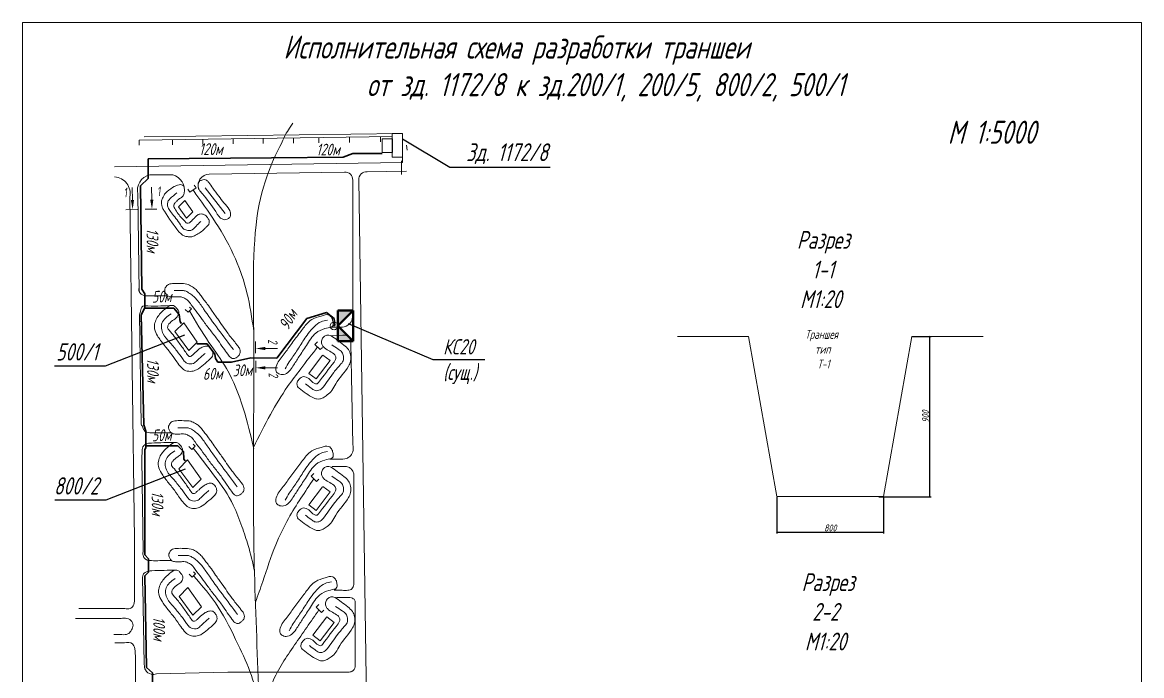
# Model space of a CAD drawing. Header units: millimetres. Extents: x 10081 to 14674, y 790 to 10644.
# Drawn here: x 13096 to 14065, y 8658 to 9224 of the extents above; entities that cross this region are included whole.
import ezdxf
from ezdxf import colors
from ezdxf.entities.mleader import LeaderData, LeaderLine
from ezdxf.enums import TextEntityAlignment as Align
from ezdxf.math import Vec2, Vec3

# ---------------------------------------------------------------- set-up
doc = ezdxf.new("R2010")
doc.units = ezdxf.units.MM
doc.layers.get('Defpoints').update_dxf_attribs({"color": 33})
for name, color, linetype, lineweight in [('Линия выноска', 137, 'Continuous', 20), ('Линия связи (Вновь)', 3, 'Continuous', 60), ('Размерная', 4, 'Continuous', 25), ('Рамка толстая', 7, 'Continuous', 60), ('Строительный', 251, 'Continuous', 13), ('ТаБлица', 253, 'Continuous', 25), ('текст', 7, 'Continuous', 25), ('Щиты пульты (Вновь)', 5, 'Continuous', 50), ('Элемент эл. схем', 7, 'Continuous', 35)]:
    doc.layers.add(name, color=color, linetype=linetype, lineweight=lineweight)
doc.layers.add('Текст.', color=51, linetype='Continuous')
doc.styles.add('Simplex', font='simplex.shx', dxfattribs={"width": 0.7, "oblique": 15})
doc.dimstyles.new('Simplex', dxfattribs={"dimtxt": 2.5, "dimasz": 2.5, "dimexe": 1.25, "dimexo": 0.625, "dimtad": 1, "dimtxsty": 'Simplex', "dimcen": 2.5, "dimclrt": 2, "dimadec": 0, "dimazin": 0, "dimtfac": 1, "dimtmove": 0, "dimatfit": 3, "dimfxl": 1, "dimarcsym": 0})

# ---------------------------------------------------------------- blocks, each defined once
blk = doc.blocks.new('_None')
blk = doc.blocks.new('_ArchTick')
at = {"color": 0, "linetype": 'ByBlock', "const_width": 0.15}
blk.add_lwpolyline([(-0.5, -0.5), (0.5, 0.5)], dxfattribs=at)
blk = doc.blocks.new('*D64')
at = {"layer": 'Defpoints', "color": 0, "lineweight": 40, "transparency": 16777216}
for p in [(13866.1, 8951.85), (13881.5, 8951.85), (13836.97, 8813.12)]:
    blk.add_point(p, dxfattribs=at)
at = {"layer": 'Размерная', "color": 0, "lineweight": -2, "transparency": 16777216}
for p, q in [((13866.73, 8951.85), (13882.75, 8951.85)), ((13881.5, 8813.12), (13881.5, 8951.85)), ((13837.6, 8813.12), (13882.75, 8813.12))]:
    blk.add_line(p, q, dxfattribs=at)
at = {"layer": 'Размерная', "color": 0, "lineweight": -2, "transparency": 16777216, "xscale": 1.5, "yscale": 1.5, "zscale": 1.5}
for p, rotation in [((13881.5, 8951.85), 90), ((13881.5, 8813.12), 270)]:
    blk.add_blockref('_ArchTick', p, dxfattribs=dict(at, rotation=rotation))
at = {"layer": 'Размерная', "color": 2, "lineweight": 20, "transparency": 16777216, "insert": (13877.88, 8882.49), "char_height": 2, "attachment_point": 5, "rotation": 90, "style": 'Simplex'}
blk.add_mtext('{\\H3x;\\C256;900}', dxfattribs=at)
blk = doc.blocks.new('*D65')
at = {"layer": 'Defpoints', "color": 0, "lineweight": 40, "transparency": 16777216}
for p in [(13749.26, 8813.25), (13841.66, 8813.25), (13841.66, 8782.5)]:
    blk.add_point(p, dxfattribs=at)
at = {"layer": 'Размерная', "color": 0, "lineweight": -2, "transparency": 16777216}
for p, q in [((13749.26, 8812.63), (13749.26, 8781.25)), ((13841.66, 8812.63), (13841.66, 8781.25)), ((13749.26, 8782.5), (13841.66, 8782.5))]:
    blk.add_line(p, q, dxfattribs=at)
at = {"layer": 'Размерная', "color": 0, "lineweight": -2, "transparency": 16777216, "xscale": 1.5, "yscale": 1.5, "zscale": 1.5, "rotation": 180}
blk.add_blockref('_ArchTick', (13749.26, 8782.5), dxfattribs=at)
at = {"layer": 'Размерная', "color": 0, "lineweight": -2, "transparency": 16777216, "xscale": 1.5, "yscale": 1.5, "zscale": 1.5}
blk.add_blockref('_ArchTick', (13841.66, 8782.5), dxfattribs=at)
at = {"layer": 'Размерная', "color": 2, "lineweight": 20, "transparency": 16777216, "insert": (13795.46, 8786.13), "char_height": 2, "attachment_point": 5, "style": 'Simplex'}
blk.add_mtext('{\\H3x;\\C256;800}', dxfattribs=at)
blk = doc.blocks.new('A$C4BB167BF')
at = {"layer": 'Щиты пульты (Вновь)', "true_color": 0xc7c8ca}
h = blk.add_hatch(color=9, dxfattribs=at)
h.paths.add_polyline_path([(0, 3), (0, 0), (3, 3)])
h.paths.add_polyline_path([(6, 3), (3, 3), (6, 0)])
at = {"layer": 'Щиты пульты (Вновь)', "color": 252, "true_color": 0x939598}
for p, q in [((0, 3), (0, 0)), ((6, 3), (0, 3)), ((0, 0), (3, 3)), ((3, 3), (6, 0)), ((6, 0), (6, 3)), ((0, 0), (6, 0))]:
    blk.add_line(p, q, dxfattribs=at)

msp = doc.modelspace()

# ---------------------------------------------------------------- linework, layer by layer
at = {"color": 18, "lineweight": 20, "true_color": 0x000000}
for points in [[(13416.4578, 9127.49833), (13425.34661, 9127.49833), (13425.34661, 9107.13837), (13416.4578, 9107.13837)], [(13407.63131, 9122.88998), (13416.47599, 9122.88998), (13416.47599, 9111.21938), (13407.63131, 9111.21938)]]:
    msp.add_lwpolyline(points, close=True, dxfattribs=at)
at = {"layer": 'Линия связи (Вновь)', "color": 18, "lineweight": 35, "true_color": 0x000000}
for p, q in [((13205.24963, 9105.46093), (13311.79189, 9106.37875)), ((13205.25509, 9088.68701), (13205.24963, 9105.46093)), ((13311.79189, 9106.37875), (13373.81434, 9106.94414)), ((13373.81434, 9106.94414), (13382.40669, 9110.28175)), ((13382.40669, 9110.28175), (13407.5461, 9110.24787)), ((13198.61262, 9082.23336), (13205.25509, 9088.68701)), ((13199.5937, 8992.77456), (13198.61262, 9082.23336)), ((13202.28476, 8988.65811), (13199.5937, 8992.77456)), ((13202.28476, 8976.58084), (13202.28476, 8988.65811)), ((13198.98185, 8970.51328), (13202.28476, 8976.58084)), ((13201.31675, 8875.23467), (13198.98185, 8970.51328)), ((13203.10213, 8869.98942), (13201.31675, 8875.23467)), ((13203.02091, 8855.4384), (13203.10213, 8869.98942)), ((13202.15358, 8853.90468), (13203.02091, 8855.4384)), ((13202.15358, 8762.81299), (13202.15358, 8853.90468)), ((13205.53847, 8759.38898), (13202.15358, 8762.81299)), ((13205.53847, 8747.87171), (13205.53847, 8759.38898)), ((13202.39752, 8744.77485), (13205.53847, 8747.87171)), ((13203.66764, 8665.46621), (13202.39752, 8744.77485)), ((13208.87828, 8660.59317), (13203.66764, 8665.46621)), ((13208.87828, 8652.23112), (13208.87828, 8660.59317))]:
    msp.add_line(p, q, dxfattribs=at)
at = {"layer": 'Рамка толстая', "color": 18, "lineweight": 20, "true_color": 0x000000}
for p, q in [((13096.2936, 9223.69819), (14064.9186, 9223.69819)), ((13096.2936, 9223.69819), (13096.2936, 7890.57319)), ((14064.9186, 9223.69819), (14064.9186, 7890.57319))]:
    msp.add_line(p, q, dxfattribs=at)
at = {"layer": 'Строительный', "color": 18, "lineweight": 20, "true_color": 0x000000}
for p, q in [((13416.4578, 9124.79709), (13197.28758, 9121.72151)), ((13425.34661, 9127.49833), (13201.67653, 9124.53021)), ((13406.25399, 9124.6539), (13406.25399, 9120.2439)), ((13197.41133, 9121.72325), (13197.41133, 9117.31325)), ((13226.32867, 9122.12904), (13226.32867, 9117.71904)), ((13252.46014, 9122.49574), (13252.46014, 9118.08574)), ((13278.59161, 9122.86244), (13278.59161, 9118.45244)), ((13304.72308, 9123.22913), (13304.72308, 9118.81913)), ((13330.85455, 9123.59583), (13330.85455, 9119.18583)), ((13352.72393, 9123.90272), (13352.72393, 9119.49272)), ((13379.27662, 9124.27533), (13379.27662, 9119.86533)), ((13429.39256, 9113.16411), (13428.80559, 9117.53487)), ((13425.34661, 9107.13837), (13425.34661, 9102.44326)), ((13425.34661, 9102.44326), (13175.97305, 9098.62041)), ((13424.53077, 9092.17944), (13424.53077, 9103.95609)), ((13226.3562, 9091.7509), (13206.5262, 9091.7509)), ((13374.95001, 9094.11141), (13258.07902, 9092.38231)), ((13382.18209, 8971.72081), (13382.18209, 9087.11845)), ((13387.42577, 9087.32304), (13401.7724, 8118.43402)), ((13428.75957, 9094.87959), (13394.65784, 9094.31599)), ((13241.31277, 9076.75717), (13239.50767, 9079.33583)), ((13246.64237, 9080.48798), (13241.31277, 9076.75717)), ((13245.08772, 9082.70885), (13246.64237, 9080.48798)), ((13254.35532, 9080.51345), (13271.6483, 9058.25094)), ((13189.38105, 9072.73067), (13193.25603, 8776.01443)), ((13197.4219, 8990.85227), (13196.18183, 9074.99545)), ((13237.0166, 9069.57865), (13231.35805, 9063.92009)), ((13243.71192, 9059.70397), (13237.0166, 9069.57865)), ((13231.35805, 9063.92009), (13238.29233, 9054.28438)), ((13238.29233, 9054.28438), (13243.71192, 9059.70397)), ((13199.11653, 8875.86574), (13197.72002, 8970.6238)), ((13237.1366, 8975.30599), (13239.64219, 8972.8004)), ((13239.64219, 8972.8004), (13242.53468, 8975.69289)), ((13242.53468, 8975.69289), (13240.89788, 8977.32969)), ((13235.94688, 8963.73059), (13228.28482, 8956.06853)), ((13247.66926, 8947.03229), (13235.94688, 8963.73059)), ((13228.28482, 8956.06853), (13240.38485, 8939.74788)), ((13373.7016, 8953.00976), (13363.45652, 8952.53654)), ((13240.38485, 8939.74788), (13247.66926, 8947.03229)), ((13349.4345, 8945.02284), (13351.63274, 8947.27576)), ((13354.09085, 8940.4795), (13349.4345, 8945.02284)), ((13355.98408, 8942.41982), (13354.09085, 8940.4795)), ((13382.28923, 8858.37069), (13380.67994, 8945.90874)), ((13240.42121, 8856.61774), (13242.9268, 8854.11215)), ((13242.9268, 8854.11215), (13245.81929, 8857.00464)), ((13245.81929, 8857.00464), (13244.18249, 8858.64144)), ((13200.7455, 8765.33402), (13199.56051, 8845.73981)), ((13239.23149, 8845.04234), (13231.56943, 8837.38028)), ((13250.95387, 8828.34404), (13239.23149, 8845.04234)), ((13231.56943, 8837.38028), (13243.66946, 8821.05963)), ((13243.66946, 8821.05963), (13250.95387, 8828.34404)), ((13346.29188, 8830.98275), (13348.49012, 8833.23566)), ((13350.94822, 8826.43941), (13346.29188, 8830.98275)), ((13352.84145, 8828.37973), (13350.94822, 8826.43941)), ((13383.05353, 8741.60937), (13383.05353, 8828.97374)), ((13193.25603, 8776.01443), (13193.25603, 8729.66919)), ((13246.09141, 8746.45292), (13244.45461, 8748.08972)), ((13240.69333, 8746.06601), (13243.19892, 8743.56043)), ((13243.19892, 8743.56043), (13246.09141, 8746.45292)), ((13200.43001, 8735.19689), (13201.69416, 8668.00539)), ((13239.50361, 8734.49062), (13231.84155, 8726.82856)), ((13251.22599, 8717.79232), (13239.50361, 8734.49062)), ((13231.84155, 8726.82856), (13243.94158, 8710.50791)), ((13243.94158, 8710.50791), (13251.22599, 8717.79232)), ((13350.64076, 8717.53394), (13352.839, 8719.78685)), ((13384.2834, 8669.41493), (13384.2834, 8719.05207)), ((13185.06284, 8716.28919), (13145.16228, 8716.28919)), ((13355.2971, 8712.99059), (13350.64076, 8717.53394)), ((13357.19034, 8714.93092), (13355.2971, 8712.99059)), ((13142.36996, 8707.83915), (13181.84757, 8707.83915)), ((13274.23441, 8661.29307), (13212.28805, 8659.75664)), ((13360.58755, 8661.29307), (13274.23441, 8661.29307))]:
    msp.add_line(p, q, dxfattribs=at)
for points in [[(13356.12049, 8935.52165), (13344.16778, 8919.82339), (13350.42323, 8915.06047), (13362.55829, 8930.99822), (13356.30284, 8935.76114)], [(13356.12049, 8821.78578), (13344.16778, 8806.08751), (13350.42323, 8801.3246), (13362.55829, 8817.26235), (13356.30284, 8822.02527)], [(13359.74908, 8709.16558), (13347.61403, 8693.22782), (13353.86948, 8688.4649), (13366.00453, 8704.40266), (13359.74908, 8709.16558)]]:
    msp.add_lwpolyline(points, dxfattribs=at)
for centre, radius, start, end in [((13175.08736, 9075.52899), 14.56504, 348.92312265, 85.86922356), ((13209.78737, 9078.16665), 13.97022, 103.49952732, 193.12034259), ((13222.72645, 9078.37495), 13.85969, 348.95296455, 74.81764387), ((13258.20404, 9082.49356), 9.88954, 90.72433398, 202.13249375), ((13375.60919, 9087.55696), 6.58751, 356.18317171, 95.74288416), ((13393.99867, 9087.76155), 6.58751, 84.25711584, 183.81682829)]:
    msp.add_arc(centre, radius, start, end, dxfattribs=at)
msp.add_open_spline([(13330.33911, 9136.49693), (13320.95207, 9122.31723), (13330.33911, 9136.49693), (13294.03973, 9070.71272), (13297.82172, 8937.83537), (13294.03411, 8765.6556), (13305.99579, 8567.60499), (13304.08163, 8373.77189), (13301.94888, 8239.83702), (13305.53541, 8152.87513), (13310.07838, 8125.9931), (13310.07838, 8125.9931), (13310.07838, 8125.9931), (13310.07838, 8125.9931), (13310.07838, 8125.9931), (13310.07838, 8125.9931), (13310.07838, 8125.9931), (13310.07838, 8125.9931), (13310.07838, 8125.9931)], degree=3, knots=[0, 0, 0, 0, 25.836333109, 49.871244762, 76.873917157, 116.334767859, 166.936096042, 211.721259242, 248.246118291, 257.850777941, 271.152471293, 282.284588503, 290.662390358, 305.749777897, 312.760031631, 324.633986925, 330.142951601, 332.123990533, 332.123990533, 332.123990533, 332.123990533], dxfattribs=at)
for points in [[(13252.21298, 9075.4124), (13263.63284, 9059.90968), (13269.65117, 9053.2408), (13273.44708, 9053.2408), (13275.74852, 9054.94287), (13276.40609, 9057.86922), (13275.33008, 9061.63167), (13270.72352, 9067.41456), (13266.23835, 9073.2475), (13261.12431, 9080.2189), (13257.53244, 9085.16175), (13255.68028, 9087.01391), (13253.5572, 9087.61033), (13251.61441, 9087.19228), (13249.43252, 9086.05758), (13248.3145, 9082.49356), (13249.37352, 9078.93597), (13252.21298, 9075.4124)], [(13236.32933, 9075.71923), (13234.83523, 9072.91874), (13231.35112, 9070.49986), (13229.92904, 9069.07777), (13228.12877, 9067.27751), (13227.28455, 9065.4187), (13228.12877, 9062.70484), (13231.13174, 9058.06475), (13234.18571, 9054.2467), (13236.63523, 9051.79718), (13238.52388, 9049.90853), (13239.85477, 9049.90853), (13241.62637, 9050.82488), (13242.57064, 9051.76916), (13243.83972, 9053.03824), (13245.10874, 9054.30725), (13247.29276, 9056.49128), (13249.8697, 9057.81942), (13252.07869, 9057.81942), (13254.49985, 9056.84256), (13255.97563, 9055.36678), (13257.51154, 9052.94877), (13257.98106, 9051.23786), (13257.51154, 9048.642), (13255.94737, 9047.07783), (13253.85189, 9044.98235), (13246.10932, 9039.41938), (13242.86142, 9038.18044), (13239.84973, 9038.18044), (13236.8866, 9038.64312), (13234.36126, 9039.96664), (13231.79577, 9042.53213), (13219.19992, 9060.29484), (13217.59392, 9063.11042), (13216.8837, 9065.62764), (13216.75759, 9069.17756), (13217.99616, 9072.31495), (13219.3482, 9074.88082), (13221.68417, 9077.21679), (13227.78637, 9081.67898), (13230.56158, 9082.88286), (13233.22724, 9083.23711), (13234.94348, 9082.88286), (13236.19918, 9081.62716)], [(13229.98711, 9076.22292), (13224.02274, 9070.91506), (13222.26324, 9068.47807), (13221.87285, 9065.60161), (13222.70312, 9062.72516), (13225.22232, 9058.98872), (13229.10121, 9054.03483), (13233.14662, 9048.42646), (13236.14576, 9044.71104), (13239.46482, 9043.67232), (13242.02408, 9043.67232), (13246.62277, 9047.26789), (13250.66161, 9051.34287)], [(13243.97757, 9078.62258), (13263.53549, 9050.51322), (13280.69156, 9018.9759), (13290.65254, 8989.75589), (13296.48562, 8956.84737)], [(13221.9797, 8987.05844), (13211.73072, 8987.05844), (13204.38738, 8987.05844), (13199.73855, 8988.05276), (13197.929, 8989.8623), (13197.18878, 8991.67), (13197.36702, 8994.57662)], [(13282.64538, 8943.75262), (13284.48741, 8940.92265), (13284.86936, 8938.71423), (13283.88937, 8935.802), (13282.06579, 8933.97841), (13278.94205, 8932.64711), (13276.59119, 8933.54462), (13274.0567, 8936.54066), (13270.09182, 8941.90396), (13265.66286, 8948.47333), (13259.26942, 8956.76296), (13253.22821, 8964.73814), (13247.95937, 8972.00875), (13242.41079, 8979.28194), (13239.52686, 8983.04221), (13236.6146, 8984.93514), (13233.59694, 8986.09193), (13229.19997, 8986.09193), (13225.37544, 8986.09193), (13222.00779, 8987.03824), (13220.28591, 8989.2254), (13219.44619, 8991.79219), (13219.98734, 8993.8319), (13221.8076, 8996.36311), (13226.26366, 8997.64582), (13232.59216, 8997.64582), (13238.69841, 8997.10664), (13242.8063, 8995.1898), (13245.80726, 8993.08867), (13248.57405, 8990.04171), (13251.03876, 8986.93678), (13253.42319, 8983.61788), (13256.3044, 8979.91744), (13259.94818, 8974.61209), (13265.37824, 8967.01064), (13274.26738, 8954.34149), (13280.83239, 8946.0728), (13282.64538, 8943.75262)], [(13278.95329, 8940.48789), (13253.04282, 8975.79395), (13247.11835, 8983.84865), (13243.83784, 8987.12916), (13240.11676, 8989.75065), (13237.15431, 8991.26802), (13234.21002, 8991.54492), (13227.51199, 8991.54492)], [(13225.89253, 8978.7747), (13204.77349, 8978.28981), (13199.55578, 8977.21573), (13198.94198, 8974.92288), (13197.72002, 8970.6238), (13197.811, 8964.45069)], [(13222.26505, 8977.63556), (13215.03674, 8971.04544), (13212.37534, 8967.10212), (13210.74132, 8962.46074), (13210.74132, 8958.3504), (13213.30426, 8952.34881), (13218.6634, 8944.83996), (13224.56239, 8937.43551), (13229.85398, 8929.96244), (13233.89443, 8924.95974), (13237.80329, 8922.23893), (13242.9051, 8921.75617), (13247.03823, 8922.97252), (13252.91197, 8927.26827), (13258.94229, 8932.52723), (13261.09104, 8935.83004), (13261.09104, 8938.26276), (13260.0017, 8940.66348), (13257.43337, 8943.2318), (13253.84492, 8943.2318), (13250.22442, 8941.58788), (13245.85923, 8937.93819), (13243.98832, 8936.22765), (13241.83142, 8934.62325), (13240.60028, 8934.62325), (13239.01802, 8936.20551), (13233.70124, 8943.79493), (13227.76844, 8951.90117), (13223.33412, 8957.16743), (13222.05685, 8958.9928), (13222.05685, 8960.50258), (13223.13252, 8962.75092), (13227.4067, 8966.36272), (13230.37548, 8968.96007), (13231.37257, 8970.90255), (13231.37257, 8973.89642), (13229.70245, 8976.31207), (13227.81166, 8978.20287), (13224.91086, 8978.71652), (13222.89176, 8977.99431), (13222.26505, 8977.63556)], [(13225.00783, 8971.49927), (13220.11788, 8967.81101), (13217.07319, 8963.44203), (13216.6522, 8958.97729), (13218.20691, 8954.01419), (13223.4437, 8947.29973), (13229.97837, 8939.31435), (13234.80433, 8932.77321), (13237.06934, 8929.85624), (13239.08109, 8928.55874), (13241.70402, 8928.12623), (13244.25055, 8928.45697), (13247.46325, 8931.00302), (13254.47113, 8937.16539)], [(13240.81247, 8973.97068), (13257.76084, 8946.75799), (13272.89331, 8924.08076), (13287.4536, 8889.78493), (13296.53307, 8854.7108)], [(13363.70318, 8959.86709), (13358.14833, 8958.63057), (13350.33004, 8954.84346), (13342.14327, 8944.03981), (13335.5821, 8934.22722), (13330.4884, 8926.20147), (13322.31265, 8918.91541), (13318.12084, 8919.55522), (13315.96386, 8921.7122), (13315.96386, 8925.95832), (13322.11314, 8935.60097), (13328.54629, 8944.72512), (13335.65221, 8953.98619), (13342.02487, 8962.2514), (13346.7211, 8966.4597), (13354.81363, 8969.54242), (13361.39245, 8970.41489), (13364.24386, 8967.56347), (13365.11851, 8964.36578), (13365.11851, 8961.34121), (13363.70318, 8959.86709)], [(13382.18209, 8971.72081), (13381.33456, 8965.78798), (13377.91306, 8961.51896), (13371.63084, 8959.86709), (13363.70318, 8959.86709)], [(13360.42009, 8965.98718), (13354.77232, 8964.65511), (13349.05442, 8960.48059), (13343.6402, 8954.31862), (13339.90156, 8948.92), (13333.59938, 8939.19852), (13327.31275, 8929.9862), (13323.59297, 8923.75895)], [(13363.45652, 8952.53654), (13359.78694, 8953.00976), (13357.15108, 8951.55951), (13355.40669, 8948.7722), (13355.40669, 8945.24448), (13356.79922, 8942.85953), (13365.8507, 8936.79779), (13367.38414, 8934.75413), (13367.38414, 8932.03717), (13366.02438, 8929.70338), (13352.50001, 8911.96638), (13351.496, 8910.96237), (13349.86577, 8910.96237), (13346.04993, 8913.79444), (13341.85871, 8916.71642), (13339.85973, 8917.17729), (13337.43023, 8916.40918), (13334.9014, 8913.88036), (13333.88538, 8911.02416), (13334.40817, 8908.56623), (13335.82215, 8907.15224), (13348.13068, 8898.80714), (13350.89326, 8897.78316), (13353.58821, 8897.78316), (13356.54188, 8898.7955), (13360.20702, 8901.2079), (13364.069, 8905.06989), (13367.55424, 8910.96172), (13378.52327, 8926.11795), (13380.32659, 8930.51163), (13380.22754, 8935.89987), (13378.47031, 8940.43225), (13374.51009, 8944.39248), (13368.80703, 8948.73934), (13363.45652, 8952.53654)], [(13380.67994, 8945.90874), (13379.89775, 8949.47885), (13377.47824, 8952.38084), (13373.7016, 8953.00976)], [(13296.28575, 8855.77128), (13311.07435, 8884.44762), (13325.82536, 8908.46256), (13337.13834, 8923.84723), (13351.76268, 8942.75117)], [(13363.95915, 8944.74655), (13369.61121, 8940.94906), (13372.88345, 8938.24127), (13374.17252, 8934.74098), (13374.17252, 8931.68712), (13371.95976, 8928.02172), (13365.77686, 8920.77405), (13356.53438, 8908.01554), (13352.92436, 8905.23785), (13349.19261, 8905.23785), (13346.24516, 8907.11155), (13341.25396, 8910.83977)], [(13225.26431, 8868.37018), (13215.01532, 8868.37018), (13207.67199, 8868.37018), (13203.02315, 8869.36451), (13201.21361, 8871.17405), (13200.47338, 8872.98175), (13199.11653, 8875.86574)], [(13285.92998, 8825.06437), (13287.77202, 8822.2344), (13288.15396, 8820.02598), (13287.17398, 8817.11375), (13285.35039, 8815.29016), (13282.22666, 8813.95886), (13279.87579, 8814.85637), (13277.3413, 8817.85241), (13273.37643, 8823.21571), (13268.94747, 8829.78508), (13262.55402, 8838.07471), (13256.51282, 8846.04989), (13251.24398, 8853.32049), (13245.6954, 8860.59368), (13242.81147, 8864.35396), (13239.89921, 8866.24688), (13236.88154, 8867.40368), (13232.48458, 8867.40368), (13228.66005, 8867.40368), (13225.29239, 8868.34999), (13223.57052, 8870.53715), (13222.73079, 8873.10394), (13223.27195, 8875.14365), (13225.09221, 8877.67486), (13229.54827, 8878.95757), (13235.87676, 8878.95757), (13241.98302, 8878.41839), (13246.0909, 8876.50155), (13249.09187, 8874.40042), (13251.85866, 8871.35346), (13254.32337, 8868.24853), (13256.7078, 8864.92963), (13259.58901, 8861.22919), (13263.23278, 8855.92384), (13268.66285, 8848.32238), (13277.55199, 8835.65324), (13284.117, 8827.38455), (13285.92998, 8825.06437)], [(13282.2379, 8821.79964), (13256.32743, 8857.1057), (13250.40295, 8865.16039), (13247.12244, 8868.4409), (13243.40137, 8871.0624), (13240.43892, 8872.57977), (13237.49462, 8872.85667), (13230.7966, 8872.85667)], [(13229.17714, 8860.08645), (13208.05809, 8859.60156), (13202.84039, 8858.52748), (13200.54754, 8856.23463), (13199.87853, 8851.91895), (13199.56051, 8845.73981)], [(13225.54966, 8858.94731), (13218.32134, 8852.35719), (13215.65995, 8848.41387), (13214.02592, 8843.77249), (13214.02592, 8839.66215), (13216.58887, 8833.66056), (13221.94801, 8826.15171), (13227.847, 8818.74726), (13233.13859, 8811.27419), (13237.17904, 8806.27149), (13241.08789, 8803.55068), (13246.1897, 8803.06792), (13250.32284, 8804.28427), (13256.19658, 8808.58001), (13262.2269, 8813.83898), (13264.37565, 8817.14179), (13264.37565, 8819.57451), (13263.2863, 8821.97523), (13260.71798, 8824.54355), (13257.12953, 8824.54355), (13253.50902, 8822.89963), (13249.14383, 8819.24994), (13247.27292, 8817.5394), (13245.11602, 8815.935), (13243.88489, 8815.935), (13242.30263, 8817.51726), (13236.98585, 8825.10668), (13231.05305, 8833.21292), (13226.61873, 8838.47917), (13225.34146, 8840.30455), (13225.34146, 8841.81433), (13226.41712, 8844.06267), (13230.69131, 8847.67447), (13233.66009, 8850.27182), (13234.65718, 8852.2143), (13234.65718, 8855.20817), (13232.98706, 8857.62382), (13231.09626, 8859.51462), (13228.19547, 8860.02826), (13226.17637, 8859.30606), (13225.54966, 8858.94731)], [(13244.09708, 8855.28243), (13262.66039, 8831.03028), (13278.85356, 8805.78046), (13286.23128, 8787.2347), (13291.71634, 8770.98909), (13297.17003, 8748.61371)], [(13363.70318, 8846.13122), (13358.14833, 8844.8947), (13350.33004, 8841.10759), (13342.14327, 8830.30394), (13335.5821, 8820.49135), (13330.4884, 8812.4656), (13322.31265, 8805.17954), (13318.12084, 8805.81935), (13315.96386, 8807.97633), (13315.96386, 8812.22245), (13322.11314, 8821.8651), (13328.54629, 8830.98925), (13335.65221, 8840.25032), (13342.02487, 8848.51553), (13346.7211, 8852.72383), (13354.81363, 8855.80655), (13361.39245, 8856.67902), (13364.24386, 8853.8276), (13365.11851, 8850.6299), (13365.11851, 8847.60534), (13363.70318, 8846.13122)], [(13382.28923, 8858.37069), (13382.28923, 8851.96686), (13379.55206, 8847.95732), (13376.96435, 8846.2851), (13370.1876, 8845.53354), (13362.23045, 8845.53354)], [(13228.29244, 8852.81102), (13223.40249, 8849.12276), (13220.3578, 8844.75378), (13219.93681, 8840.28904), (13221.49152, 8835.32594), (13226.72831, 8828.61148), (13233.26298, 8820.6261), (13238.08893, 8814.08496), (13240.35395, 8811.16799), (13242.3657, 8809.87048), (13244.98863, 8809.43798), (13247.53516, 8809.76872), (13250.74786, 8812.31477), (13257.75574, 8818.47714)], [(13360.42009, 8852.25131), (13354.77232, 8850.91924), (13349.05442, 8846.74471), (13343.6402, 8840.58275), (13339.90156, 8835.18413), (13333.59938, 8825.46265), (13327.31275, 8816.25033), (13323.59297, 8810.02308)], [(13363.45652, 8838.80066), (13359.78694, 8839.27389), (13357.15108, 8837.82364), (13355.40669, 8835.03633), (13355.40669, 8831.5086), (13356.79922, 8829.12366), (13365.8507, 8823.06192), (13367.38414, 8821.01825), (13367.38414, 8818.30129), (13366.02438, 8815.96751), (13352.50001, 8798.23051), (13351.496, 8797.2265), (13349.86577, 8797.2265), (13346.04993, 8800.05856), (13341.85871, 8802.98055), (13339.85973, 8803.44141), (13337.43023, 8802.67331), (13334.9014, 8800.14448), (13333.88538, 8797.28828), (13334.40817, 8794.83036), (13335.82215, 8793.41637), (13348.13068, 8785.07127), (13350.89326, 8784.04729), (13353.58821, 8784.04729), (13356.54188, 8785.05963), (13360.20702, 8787.47203), (13364.069, 8791.33402), (13367.55424, 8797.22585), (13378.52327, 8812.38208), (13380.32659, 8816.77576), (13380.22754, 8822.164), (13378.47031, 8826.69638), (13374.51009, 8830.6566), (13368.80703, 8835.00347), (13363.45652, 8838.80066)], [(13383.05353, 8828.97374), (13383.05353, 8832.86088), (13381.75598, 8836.04749), (13379.40827, 8838.39521), (13375.84067, 8839.34998), (13372.59305, 8839.34998), (13364.53198, 8839.34998)], [(13348.62005, 8828.71108), (13326.6404, 8794.43635), (13315.49715, 8771.5075), (13304.2608, 8739.65778), (13297.96513, 8721.87022)], [(13363.95915, 8831.01068), (13369.61121, 8827.21319), (13372.88345, 8824.5054), (13374.17252, 8821.0051), (13374.17252, 8817.95125), (13371.95976, 8814.28585), (13365.77686, 8807.03818), (13356.53438, 8794.27967), (13352.92436, 8791.50198), (13349.19261, 8791.50198), (13346.24516, 8793.37568), (13341.25396, 8797.10389)], [(13286.20211, 8714.51265), (13288.04414, 8711.68268), (13288.42608, 8709.47426), (13287.4461, 8706.56202), (13285.62251, 8704.73844), (13282.49878, 8703.40714), (13280.14792, 8704.30465), (13277.61342, 8707.30068), (13273.64855, 8712.66398), (13269.21959, 8719.23336), (13262.82614, 8727.52298), (13256.78494, 8735.49817), (13251.5161, 8742.76877), (13245.96752, 8750.04196), (13243.08359, 8753.80223), (13240.17133, 8755.69516), (13237.15366, 8756.85195), (13232.7567, 8756.85195), (13228.93217, 8756.85195), (13225.56451, 8757.79826), (13223.84264, 8759.98543), (13223.00291, 8762.55222), (13223.54407, 8764.59193), (13225.36433, 8767.12314), (13229.82039, 8768.40585), (13236.14888, 8768.40585), (13242.25514, 8767.86667), (13246.36302, 8765.94983), (13249.36399, 8763.8487), (13252.13078, 8760.80174), (13254.59549, 8757.6968), (13256.97992, 8754.3779), (13259.86113, 8750.67746), (13263.50491, 8745.37212), (13268.93497, 8737.77066), (13277.82411, 8725.10152), (13284.38912, 8716.83283), (13286.20211, 8714.51265)], [(13225.53643, 8757.81846), (13215.28744, 8757.81846), (13207.94411, 8757.81846), (13203.29527, 8758.81278), (13201.48573, 8760.62233), (13200.7455, 8762.43003), (13200.7455, 8765.33402)], [(13282.51002, 8711.24792), (13256.59955, 8746.55397), (13250.67507, 8754.60867), (13247.39456, 8757.88918), (13243.67349, 8760.51067), (13240.71104, 8762.02805), (13237.76674, 8762.30495), (13231.06872, 8762.30495)], [(13229.44926, 8749.53473), (13208.33021, 8749.04984), (13203.11251, 8747.97575), (13200.81966, 8745.6829), (13200.15065, 8741.36723), (13200.43001, 8735.19689)], [(13225.82178, 8748.39559), (13218.59346, 8741.80547), (13215.93207, 8737.86215), (13214.29805, 8733.22077), (13214.29805, 8729.11043), (13216.86099, 8723.10883), (13222.22013, 8715.59999), (13228.11912, 8708.19554), (13233.41071, 8700.72247), (13237.45116, 8695.71977), (13241.36001, 8692.99895), (13246.46183, 8692.51619), (13250.59496, 8693.73255), (13256.4687, 8698.02829), (13262.49902, 8703.28726), (13264.64777, 8706.59006), (13264.64777, 8709.02278), (13263.55842, 8711.4235), (13260.9901, 8713.99183), (13257.40165, 8713.99183), (13253.78114, 8712.3479), (13249.41595, 8708.69821), (13247.54504, 8706.98768), (13245.38814, 8705.38327), (13244.15701, 8705.38327), (13242.57475, 8706.96554), (13237.25797, 8714.55495), (13231.32517, 8722.6612), (13226.89085, 8727.92745), (13225.61358, 8729.75283), (13225.61358, 8731.26261), (13226.68924, 8733.51094), (13230.96343, 8737.12275), (13233.93221, 8739.72009), (13234.9293, 8741.66258), (13234.9293, 8744.65644), (13233.25918, 8747.0721), (13231.36838, 8748.9629), (13228.46759, 8749.47654), (13226.44849, 8748.75433), (13225.82178, 8748.39559)], [(13228.56456, 8742.2593), (13223.67461, 8738.57103), (13220.62992, 8734.20206), (13220.20893, 8729.73732), (13221.76364, 8724.77422), (13227.00043, 8718.05976), (13233.5351, 8710.07438), (13238.36105, 8703.53324), (13240.62607, 8700.61626), (13242.63782, 8699.31876), (13245.26075, 8698.88626), (13247.80728, 8699.217), (13251.01998, 8701.76305), (13258.02786, 8707.92542)], [(13244.29705, 8744.81397), (13265.75544, 8717.69349), (13282.81874, 8685.4072), (13294.46421, 8658.45824), (13301.36853, 8632.37092)], [(13367.14943, 8733.27152), (13361.59457, 8732.035), (13353.77628, 8728.2479), (13345.58952, 8717.44424), (13339.02834, 8707.63166), (13333.93464, 8699.60591), (13325.75889, 8692.31985), (13321.56708, 8692.95966), (13319.4101, 8695.11664), (13319.4101, 8699.36276), (13325.55938, 8709.00541), (13331.99253, 8718.12956), (13339.09845, 8727.39063), (13345.47112, 8735.65584), (13350.16735, 8739.86413), (13358.25987, 8742.94686), (13364.83869, 8743.81933), (13367.69011, 8740.96791), (13368.56475, 8737.77021), (13368.56475, 8734.74565), (13367.14943, 8733.27152)], [(13363.86633, 8739.39162), (13358.21857, 8738.05955), (13352.50066, 8733.88502), (13347.08644, 8727.72306), (13343.3478, 8722.32443), (13337.04562, 8712.60296), (13330.75899, 8703.39064), (13327.03922, 8697.16339)], [(13383.05353, 8741.60937), (13383.05353, 8737.05584), (13381.44652, 8733.52185), (13377.90917, 8732.15152), (13373.07239, 8732.15152), (13366.12127, 8732.15152)], [(13193.25603, 8729.66919), (13193.25603, 8724.12069), (13192.21523, 8718.62622), (13189.4299, 8716.42444), (13185.06284, 8716.28919)], [(13366.90276, 8725.94097), (13363.23319, 8726.4142), (13360.59732, 8724.96395), (13358.85293, 8722.17664), (13358.85293, 8718.64891), (13360.24546, 8716.26397), (13369.29695, 8710.20223), (13370.83038, 8708.15856), (13370.83038, 8705.4416), (13369.47062, 8703.10781), (13355.94625, 8685.37082), (13354.94224, 8684.36681), (13353.31201, 8684.36681), (13349.49617, 8687.19887), (13345.30495, 8690.12086), (13343.30598, 8690.58172), (13340.87647, 8689.81362), (13338.34764, 8687.28479), (13337.33162, 8684.42859), (13337.85441, 8681.97066), (13339.26839, 8680.55668), (13351.57692, 8672.21158), (13354.3395, 8671.1876), (13357.03446, 8671.1876), (13359.98812, 8672.19994), (13363.65326, 8674.61234), (13367.51524, 8678.47433), (13371.00048, 8684.36616), (13381.96951, 8699.52239), (13383.77284, 8703.91607), (13383.67378, 8709.30431), (13381.91655, 8713.83669), (13377.95633, 8717.79691), (13372.25327, 8722.14378), (13366.90276, 8725.94097)], [(13367.40539, 8718.15099), (13373.05745, 8714.35349), (13376.32969, 8711.64571), (13377.61876, 8708.14541), (13377.61876, 8705.09156), (13375.406, 8701.42616), (13369.2231, 8694.17849), (13359.98062, 8681.41998), (13356.3706, 8678.64229), (13352.63886, 8678.64229), (13349.69141, 8680.51599), (13344.7002, 8684.2442)], [(13384.2834, 8719.05207), (13384.2834, 8721.3175), (13383.80253, 8723.80196), (13381.19522, 8725.50816), (13375.36457, 8725.95872), (13368.17766, 8725.95872)], [(13181.84757, 8707.83915), (13186.71423, 8707.83915), (13191.13918, 8705.0822), (13191.95296, 8700.70026), (13190.17282, 8696.88926), (13187.67642, 8694.39286), (13182.48856, 8693.78334), (13175.51261, 8693.78334)], [(13352.96893, 8715.26226), (13331.86519, 8684.8079), (13312.63733, 8652.47942), (13301.93469, 8617.39476)], [(13176.17387, 8686.81494), (13184.56311, 8686.81494), (13191.56161, 8685.91854), (13193.49673, 8681.55732), (13194.08801, 8673.53284)], [(13194.08801, 8673.53284), (13195.7979, 8620.60578), (13195.32969, 8615.445), (13193.26128, 8613.37658), (13189.44625, 8612.31633), (13183.14124, 8612.31633)], [(13384.2834, 8669.41493), (13384.2834, 8665.92865), (13381.49635, 8661.96382), (13378.25161, 8661.29307), (13367.38153, 8661.29307), (13360.58755, 8661.29307)], [(13201.69416, 8668.00539), (13202.84216, 8663.17445), (13207.71726, 8659.50578), (13212.28805, 8659.75664)]]:
    msp.add_spline(points, degree=3, dxfattribs=at)
at = {"layer": 'Текст.', "color": 18, "lineweight": 35, "true_color": 0x000000}
for p, q in [((13202.6526, 8976.35197), (13227.2372, 8976.35197)), ((13227.43523, 8976.38043), (13232.01862, 8970.88601)), ((13232.01862, 8970.88601), (13232.93526, 8964.47584)), ((13342.35497, 8967.50127), (13359.44733, 8972.58738)), ((13359.44733, 8972.58738), (13366.1752, 8967.50127)), ((13232.93526, 8964.47584), (13234.00476, 8962.94961)), ((13316.41326, 8933.12378), (13342.35497, 8967.50127)), ((13366.59509, 8961.48108), (13365.62845, 8961.48363)), ((13366.1752, 8967.50127), (13366.59509, 8961.48108)), ((13247.31403, 8945.89086), (13247.98442, 8945.33278)), ((13247.98442, 8945.33278), (13256.14089, 8945.55603)), ((13256.14089, 8945.55603), (13262.77516, 8936.50087)), ((13262.77516, 8936.50087), (13263.33856, 8932.78608)), ((13263.33856, 8932.67349), (13265.36691, 8929.63412)), ((13277.19884, 8929.63412), (13293.8762, 8933.23634)), ((13293.8762, 8933.23634), (13316.41326, 8933.12378)), ((13265.36691, 8929.63412), (13277.19884, 8929.63412)), ((13202.88426, 8857.32992), (13230.85567, 8857.32992)), ((13230.85567, 8857.32992), (13235.67296, 8852.36234)), ((13235.67296, 8852.36234), (13236.13915, 8845.68711)), ((13236.13915, 8845.68711), (13237.2269, 8844.28998))]:
    msp.add_line(p, q, dxfattribs=at)
at = {"layer": 'Щиты пульты (Вновь)', "color": 18, "lineweight": 20, "true_color": 0x000000}
msp.add_circle((13365.97942, 8961.02125), 3.3075, dxfattribs=at)
at = {"layer": 'Элемент эл. схем', "color": 18, "lineweight": 20, "true_color": 0x000000}
for p, q in [((13191.34775, 9080.71488), (13191.5597, 9069.94945)), ((13208.06778, 9081.04406), (13208.27973, 9070.27863)), ((13185.72498, 9061.58298), (13195.84629, 9061.78225)), ((13202.44501, 9061.91216), (13212.56632, 9062.11142)), ((13663.22475, 8951.8517), (13724.82475, 8951.8517)), ((13749.26367, 8813.2517), (13724.82475, 8951.8517)), ((13841.66367, 8813.2517), (13866.10259, 8951.8517)), ((13927.70259, 8951.8517), (13866.10259, 8951.8517)), ((13298.16971, 8947.41381), (13298.18472, 8937.29055)), ((13317.1961, 8941.44374), (13306.42859, 8941.42778)), ((13298.19451, 8930.69055), (13298.20952, 8920.56729)), ((13317.2209, 8924.72049), (13306.45339, 8924.70452)), ((13749.26367, 8813.2517), (13841.66367, 8813.2517))]:
    msp.add_line(p, q, dxfattribs=at)
for points in [[(13190.18496, 9069.92239), (13192.93443, 9069.97652), (13191.72209, 9061.70105)], [(13206.90499, 9070.25157), (13209.65446, 9070.3057), (13208.44212, 9062.03023)], [(13306.42656, 8942.80277), (13306.43063, 8940.05278), (13298.1786, 8941.41554)], [(13306.45135, 8926.07952), (13306.45543, 8923.32952), (13298.2034, 8924.69229)]]:
    msp.add_solid(points, dxfattribs=at)

# ---------------------------------------------------------------- block references
at = {"color": 18, "lineweight": 20, "true_color": 0x000000, "xscale": 4.41, "yscale": 4.41, "zscale": 4.41, "rotation": 90}
msp.add_blockref('A$C4BB167BF', (13382.51679, 8947.79145), dxfattribs=at)

# ---------------------------------------------------------------- texts
at = {"layer": 'ТаБлица', "color": 18, "lineweight": 20, "true_color": 0x000000, "char_height": 10.164, "width": 275.88, "attachment_point": 5, "style": 'Simplex'}
for insert in [(13259.3925, 9114.02885), (13360.81328, 9113.62678)]:
    msp.add_mtext('120м', dxfattribs=dict(at, insert=insert))
for s, insert, rotation in [('130м', (13208.96009, 9035.04727), 270), ('50м', (13216.77509, 8986.35423), 1.56105888), ('90м', (13326.16632, 8966.55483), 59.39266587), ('130м', (13209.31677, 8922.53449), 270), ('60м', (13260.94972, 8919.56561), 1.56105888), ('30м', (13286.64664, 8922.5681), 1.56105888), ('50м', (13216.79085, 8866.35109), 1.56105888), ('130м', (13213.28653, 8807.49458), 270), ('100м', (13214.68446, 8699.05671), 270)]:
    msp.add_mtext(s, dxfattribs=dict(at, insert=insert, rotation=rotation))
at = {"layer": 'текст', "color": 18, "lineweight": 20, "true_color": 0x000000, "style": 'Simplex', "oblique": 15, "width": 0.7}
for s, p in [('Исполнительная схема разработки траншеи', (13523.9577, 9192.37847)), (' от зд. 1172/8 к зд.200/1, 200/5, 800/2, 500/1', (13596.55893, 9159.8069)), ('М 1:5000', (13935.2465, 9118.59384))]:
    msp.add_text(s, height=20, dxfattribs=at).set_placement(p, align=Align.CENTER)
at = {"layer": 'текст', "color": 18, "lineweight": 20, "true_color": 0x000000, "char_height": 11.55, "attachment_point": 5, "style": 'Simplex'}
for s, insert, rotation in [('{\\H0.7x;1}', (13184.97417, 9076.28666), 8.55286586), ('{\\H0.7x;1}', (13213.9594, 9077.3824), 8.55286586), ('{\\H0.7x;2}', (13312.88462, 8947.89686), 277.50996044), ('{\\H0.7x;2}', (13313.45261, 8918.8965), 277.50996044)]:
    msp.add_mtext_dynamic_manual_height_columns(s, width=8.7102084, gutter_width=15, heights=[0], dxfattribs=dict(at, insert=insert, rotation=rotation))
at = {"layer": 'текст', "color": 18, "lineweight": 20, "true_color": 0x000000, "attachment_point": 1, "style": 'Simplex'}
for s, width, insert, char_height in [('\\pi6.9573;Разрез \\P\\pi20.092;1-1\\P\\pi9.7045;М1:20', 65.8694283, (13759.6451, 9043.14583), 15.4), ('\\pi-3.6664;Траншея\\P\\pi4.951;тип \\P\\pi6.8981;Т-1', 25.8694283, (13777.34689, 8957.499), 7.7), ('\\pi16.957;Разрез \\P\\pi26.121;2-2\\P\\pi19.704;М1:20', 85.8694283, (13753.75207, 8746.85905), 15.4)]:
    msp.add_mtext_dynamic_manual_height_columns(s, width=width, gutter_width=12.5, heights=[0], dxfattribs=dict(at, insert=insert, char_height=char_height))

# ---------------------------------------------------------------- dimensions: what is measured, and where the dimension line sits
at = {"layer": 'Размерная', "color": 18, "lineweight": 20, "true_color": 0x000000}
dim = msp.add_linear_dim(base=(13881.50259, 8951.8517), p1=(13836.97494, 8813.11895), p2=(13866.10259, 8951.8517), angle=90, text='{\\H3x;\\C256;900}', dimstyle='Simplex', override={"dimtxt": 2, "dimasz": 1.5, "dimlfac": 20, "dimrnd": 1, "dimtxsty": 'Simplex', "dimblk1": 'ArchTick', "dimblk2": 'ArchTick', "dimsah": 1}, dxfattribs=at)
dim.commit()
dim.dimension.update_dxf_attribs({"geometry": '*D64', "text_midpoint": (13877.87759, 8882.48532)})
dim = msp.add_linear_dim(base=(13841.66367, 8782.50431), p1=(13749.26367, 8813.2517), p2=(13841.66367, 8813.2517), text='{\\H3x;\\C256;800}', dimstyle='Simplex', override={"dimtxt": 2, "dimasz": 1.5, "dimlfac": 20, "dimrnd": 1, "dimtxsty": 'Simplex', "dimblk1": 'ArchTick', "dimblk2": 'ArchTick', "dimsah": 1}, dxfattribs=at)
dim.commit()
dim.dimension.update_dxf_attribs({"geometry": '*D65', "text_midpoint": (13795.46367, 8786.12931)})

# ---------------------------------------------------------------- leaders
at = {"layer": 'Линия выноска', "color": 18, "lineweight": 20, "true_color": 0x000000}
ml = msp.add_multileader_mtext('Standard', dxfattribs=at)
ml.set_content('\\pxsm0.75;{\\C256;\\c0;Зд. 1172/8}', color=2, style='Simplex')
ml.set_leader_properties()
ml.set_arrow_properties(name='NONE')
ml.build(insert=Vec2(0, 0))
ml.multileader.update_dxf_attribs({"text_left_attachment_type": 6, "text_right_attachment_type": 6, "dogleg_length": 8.32248, "arrow_head_size": 17.64})
ctx = ml.context
ctx.base_point, ctx.char_height, ctx.arrow_head_size, ctx.landing_gap_size, ctx.plane_origin = Vec3(13471.46087, 9098.43652), 15.435, 17.64, 8.82, Vec3(13538.63938, 9126.23636)
ctx.left_attachment, ctx.right_attachment = 6, 6
notes = []
notes.append((ctx, [(0, (1, 1, 0), (13466.35526, 9098.43652), (1, 0), 5.10561, [(0, [(13425.34661, 9122.98365)], 0, [])])]))
ctx.mtext.insert, ctx.mtext.flow_direction = Vec3(13480.28087, 9119.01652), 5
ml = msp.add_multileader_mtext('Standard', dxfattribs=at)
ml.set_content('{\\C256;\\c0;КС20 ^J(сущ.)}', color=2, style='Simplex')
ml.set_leader_properties()
ml.set_arrow_properties(name='NONE')
ml.build(insert=Vec2(0, 0))
ml.multileader.update_dxf_attribs({"text_left_attachment_type": 6, "text_right_attachment_type": 6, "dogleg_length": 0, "arrow_head_size": 17.64})
ctx = ml.context
ctx.base_point, ctx.char_height, ctx.arrow_head_size, ctx.landing_gap_size, ctx.plane_origin = Vec3(13451.62386, 8931.89658), 13.23, 17.64, 8.82, Vec3(13585.91434, 8798.40641)
ctx.left_attachment, ctx.right_attachment = 6, 6
notes.append((ctx, [(0, (1, 1, 0), (13451.62386, 8931.89658), (1, 0), 0, [(0, [(13378.28428, 8963.07567)], 0, [])])]))
ctx.mtext.insert, ctx.mtext.flow_direction = Vec3(13460.44386, 8949.53658), 5
ml = msp.add_multileader_mtext('Standard', dxfattribs=at)
ml.set_content('{\\C256;\\c0;500/1}', color=2, style='Simplex')
ml.set_leader_properties()
ml.set_arrow_properties(name='NONE')
ml.build(insert=Vec2(0, 0))
ml.multileader.update_dxf_attribs({"text_left_attachment_type": 6, "text_right_attachment_type": 6, "dogleg_length": 0, "arrow_head_size": 12.32})
ctx = ml.context
ctx.base_point, ctx.char_height, ctx.arrow_head_size, ctx.landing_gap_size, ctx.plane_origin = Vec3(13108.83738, 8926.02593), 15, 12.32, 6.16, Vec3(12904.74824, 8813.445)
ctx.left_attachment, ctx.right_attachment, ctx.text_align_type = 6, 6, 2
notes.append((ctx, [(1, (1, 1, 0), (13167.91105, 8926.02593), (-1, 0), 0, [(0, [(13236.72285, 8953.00074)], 0, [])])]))
ctx.mtext.insert, ctx.mtext.alignment, ctx.mtext.flow_direction = Vec3(13161.75105, 8946.02593), 3, 5
ml = msp.add_multileader_mtext('Standard', dxfattribs=at)
ml.set_content('{\\C256;\\c0;800/2}', color=2, style='Simplex')
ml.set_leader_properties()
ml.set_arrow_properties(name='NONE')
ml.build(insert=Vec2(0, 0))
ml.multileader.update_dxf_attribs({"text_left_attachment_type": 6, "text_right_attachment_type": 6, "dogleg_length": 0, "arrow_head_size": 12.32})
ctx = ml.context
ctx.base_point, ctx.char_height, ctx.arrow_head_size, ctx.landing_gap_size, ctx.plane_origin = Vec3(13106.07024, 8810.02352), 15, 12.32, 6.16, Vec3(12905.21553, 8697.44259)
ctx.left_attachment, ctx.right_attachment, ctx.text_align_type = 6, 6, 2
notes.append((ctx, [(1, (1, 1, 0), (13168.37834, 8810.02352), (-1, 0), 0, [(0, [(13237.19014, 8836.99832)], 0, [])])]))
ctx.mtext.insert, ctx.mtext.alignment, ctx.mtext.flow_direction = Vec3(13162.21834, 8830.02352), 3, 5
for ctx, leaders in notes:
    for number, flags, end, landing, length, lines in leaders:
        leader = LeaderData()
        leader.index, (leader.has_last_leader_line, leader.has_dogleg_vector, leader.attachment_direction) = number, flags
        leader.last_leader_point, leader.dogleg_vector, leader.dogleg_length = Vec3(end), Vec3(landing), length
        for number, points, colour, breaks in lines:
            line = LeaderLine()
            line.index, line.vertices, line.color, line.breaks = number, Vec3.list(points), colors.encode_raw_color(colour), breaks
            leader.lines.append(line)
        ctx.leaders.append(leader)

doc.saveas('drawing.dxf')
